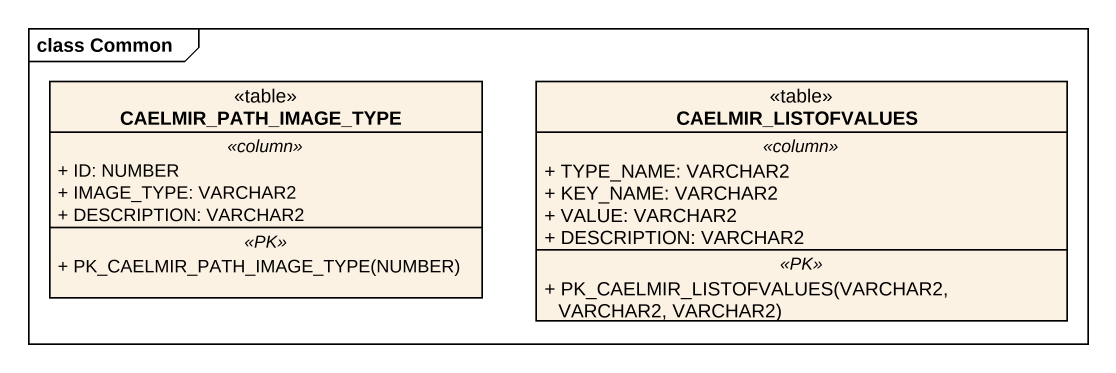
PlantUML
@startuml
mainframe class Common
hide circle
hide empty members
skinparam classAttributeIconSize 0
class CAELMIR_PATH_IMAGE_TYPE <<table>> {
  .. <<column>> ..
  + ID: NUMBER
  + IMAGE_TYPE: VARCHAR2
  + DESCRIPTION: VARCHAR2
  .. <<PK>> ..
  + PK_CAELMIR_PATH_IMAGE_TYPE(NUMBER)
}
class CAELMIR_LISTOFVALUES <<table>> {
  .. <<column>> ..
  + TYPE_NAME: VARCHAR2
  + KEY_NAME: VARCHAR2
  + VALUE: VARCHAR2
  + DESCRIPTION: VARCHAR2
  .. <<PK>> ..
  + PK_CAELMIR_LISTOFVALUES(VARCHAR2, VARCHAR2, VARCHAR2)
}
@enduml
